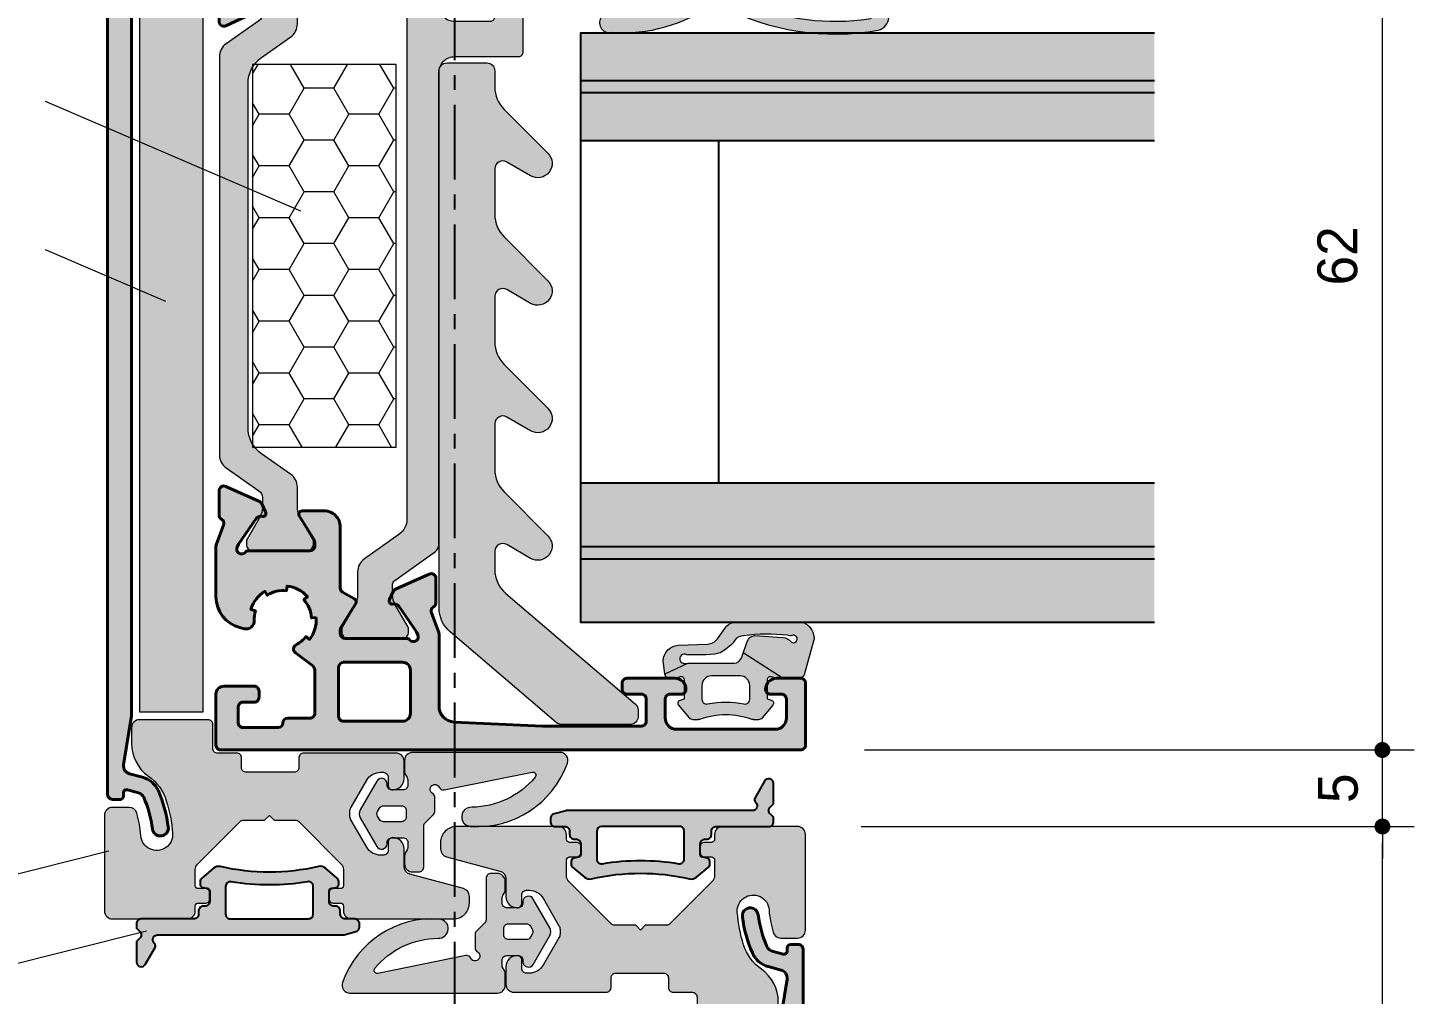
# Model space of a CAD drawing. Header units: millimetres. Extents: x -576 to 4430, y -1196 to 2690.
# Drawn here: x 1375.8 to 1462.8, y 125 to 185.7 of the extents above; entities that cross this region are included whole.
import ezdxf

# ---------------------------------------------------------------- set-up
doc = ezdxf.new("R2010")
doc.units = ezdxf.units.MM
doc.header["$LTSCALE"] = 0.25
doc.header["$MEASUREMENT"] = 0
doc.linetypes.add('CENTER', pattern=[2, 1.25, -0.25, 0.25, -0.25])
doc.layers.get('0').update_dxf_attribs({"lineweight": 5})
doc.layers.get('Defpoints').update_dxf_attribs({"lineweight": 5})
for name, color, linetype, lineweight in [('01_Aluminum', 4, 'Continuous', 40), ('01_Dimension', 251, 'Continuous', 9), ('01_Fill Glass', 254, 'Continuous', 0), ('01_Fill Plastic', 253, 'Continuous', 0), ('01_Fill Polyamide', 10, 'Continuous', 0), ('01_Fill Various', 137, 'Continuous', 5), ('01_Glazing', 6, 'Continuous', 25), ('01_Plastic', 3, 'Continuous', 20), ('01_Polyamide', 201, 'Continuous', 20), ('01_Thin line', 8, 'Continuous', 9)]:
    doc.layers.add(name, color=color, linetype=linetype, lineweight=lineweight)
doc.layers.add('01_Fill 2°material', color=7, linetype='Continuous', lineweight=0, true_color=0xbfbfbf)
doc.layers.add('01_Fill Aluminum', color=7, linetype='Continuous', lineweight=0, true_color=0xdcdcdc)
for name, color, linetype in [('ASSI', 1, 'CENTER'), ('GOMMA', 3, 'Continuous'), ('VETRO', 6, 'Continuous')]:
    doc.layers.add(name, color=color, linetype=linetype)
doc.styles.add('Aluk Text', font='GOTHIC.TTF')
doc.dimstyles.new('ALUK Manual 1-1', dxfattribs={"dimtxt": 2.5, "dimasz": 1, "dimexe": 2, "dimexo": 4, "dimgap": 1.5, "dimtad": 3, "dimdec": 1, "dimdsep": 46, "dimtxsty": 'Aluk Text', "dimblk": 'DOT', "dimcen": 0, "dimclrd": 256, "dimclre": 256, "dimclrt": 2, "dimaunit": 1, "dimadec": 0, "dimazin": 0, "dimtfac": 0.7, "dimtdec": 1, "dimtmove": 0, "dimatfit": 3, "dimldrblk": 'DOT', "dimfxl": 1, "dimtolj": 2, "dimlwd": -1, "dimlwe": -1, "dimarcsym": 0})

# ---------------------------------------------------------------- blocks, each defined once
blk = doc.blocks.new('U10120')
at = {"layer": '01_Fill Aluminum', "ltscale": 0.25}
h = blk.add_hatch(color=256, dxfattribs=at)
h.dxf.hatch_style = 1
h.paths.add_polyline_path([(31.969, 53.597, 0.111183), (31.365, 53.087), (31.126, 53.268, 0.176327), (30.703, 51.895), (31.002, 51.91, 0.176327), (31.481, 50.776), (31.261, 50.572, 0.176327), (32.539, 49.916), (32.576, 50.214, 0.176327), (33.777, 50.488), (33.939, 50.236, 0.176327), (34.807, 51.381), (34.52, 51.469, 0.086929), (34.598, 52.086, -0.506474), (35.224, 52.593), (35.508, 52.519, -0.340845), (37, 50.584), (37, 47.307), (36.527, 46.019, 0.359508), (36.655, 45.659, -0.263725), (36.801, 45.402), (36.801, 43.9, -0.548619), (36.374, 43.628), (34.222, 44.632, -0.176327), (34.077, 44.777), (33.859, 45.243, -0.57735), (34.058, 45.527), (34.175, 45.517, 0.267949), (34.447, 45.644), (35.552, 47.223, 0.046374), (35.58, 47.271), (35.673, 47.476, 0.858331), (35.176, 47.8, -0.213411), (34.953, 47.7), (31.1, 47.7, 0.529656), (30.821, 47.289, 0.235619), (30.844, 47.023), (31.77, 45.504, -0.585524), (31.6, 45.2), (29.699, 45.2, -0.414214), (29.199, 45.7), (29.199, 50.034, 0.267949), (29.049, 50.294), (28.299, 50.727, -0.421389), (28.229, 51.004), (29.156, 52.523, 0.235619), (29.178, 52.789, 0.529656), (28.899, 53.2), (25.047, 53.2, -0.213411), (24.823, 53.3, 0.858403), (24.326, 52.976), (24.419, 52.771, 0.046374), (24.447, 52.723), (25.552, 51.144, 0.340321), (25.896, 51.018, -0.656887), (26.14, 50.743), (25.922, 50.277, -0.176327), (25.777, 50.132), (23.625, 49.128, -0.548619), (23.198, 49.4), (23.198, 50.902, -0.263725), (23.344, 51.159, 0.361062), (23.472, 51.521), (22.999, 52.808), (23, 58.1, 0.414214), (22.7, 58.4), (19.8, 58.4, 0.414214), (19.5, 58.1), (19.5, 56.2, -0.414214), (19.2, 55.9), (19.08, 55.9, -0.131652), (18.93, 55.94), (18.15, 56.391, -0.267949), (18, 56.651), (18, 59.9, -0.414214), (18.3, 60.2), (36.7, 60.2, -0.414214), (37, 59.9), (37, 56.7, -0.414214), (36.5, 56.2), (34.6, 56.2, -0.414214), (34.3, 56.5), (34.3, 56.9, -0.414214), (34.6, 57.2), (35.3, 57.2, 0.414214), (35.6, 57.5), (35.6, 58.498, 0.414214), (35.3, 58.798), (33.1, 58.798, 0.413227), (32.8, 58.499, -0.413227), (32.5, 58.2), (31.1, 58.2, 0.414214), (30.8, 57.9), (30.8, 55.169, 0.234811), (30.919, 54.93), (32.012, 54.102, -0.55076)])
h.paths.add_polyline_path([(25.099, 54.7), (29, 54.7, 0.414214), (29.3, 55), (29.3, 58.1, 0.414214), (29, 58.4), (25.1, 58.4, 0.41415), (24.8, 58.1), (24.799, 55, 0.414277)], flags=16)
h = blk.add_hatch(color=256, dxfattribs=at)
h.dxf.hatch_style = 1
h.paths.add_polyline_path([(37, 10.967, 0.086513), (36.982, 11.069), (36.514, 12.371, -0.392793), (36.639, 12.666), (36.654, 12.672, 0.294413), (36.794, 12.885), (36.804, 14.464, 0.548619), (36.379, 14.739), (34.274, 13.79, 0.177976), (34.126, 13.645), (33.885, 13.138, 0.717549), (34.13, 12.849, -0.329769), (34.468, 12.733), (35.592, 11.105), (35.674, 10.922, -0.855531), (35.176, 10.6, 0.213411), (34.953, 10.7), (31.1, 10.7, -0.414214), (30.8, 11), (30.8, 11.221, -0.137872), (30.844, 11.377), (31.77, 12.896, 0.585524), (31.6, 13.2), (30.199, 13.2, 0.414214), (29.199, 12.2), (29.199, 8.366, -0.267949), (29.049, 8.106), (28.299, 7.673, 0.421389), (28.229, 7.396), (29.156, 5.877, -0.137872), (29.199, 5.721), (29.199, 5.5, -0.414214), (28.899, 5.2), (25.047, 5.2, 0.213411), (24.823, 5.1, -0.85546), (24.325, 5.422), (24.407, 5.605), (25.531, 7.233, -0.267949), (25.802, 7.362), (25.917, 7.353, 0.57735), (26.114, 7.638), (25.873, 8.145, 0.177976), (25.726, 8.29), (23.617, 9.24, 0.544467), (23.195, 8.964), (23.206, 7.385, 0.303984), (23.352, 7.169, -0.402738), (23.485, 6.871), (23.018, 5.571, 0.086513), (23, 5.469), (23, 0.954, -0.400839), (22.046, -0.045), (16.5, -0.3), (10.3, -0.3, -0.414214), (10, 0), (10, 1.4, -0.414214), (10.3, 1.7), (11.2, 1.7, 0.414214), (11.5, 2), (11.5, 2.4, 0.414214), (11.2, 2.7), (8.2, 2.7, 0.414214), (7.5, 2, 0.414214), (7.8, 1.7), (8.5, 1.7, -0.414214), (8.8, 1.4), (8.8, 0.2, -0.414214), (8.1, -0.5), (1.9, -0.5, -0.414214), (1.2, 0.2), (1.2, 1.4, -0.414214), (1.5, 1.7), (2.2, 1.7, 0.414214), (2.5, 2, 0.414214), (1.8, 2.7), (0.3, 2.7, 0.414214), (0, 2.4), (0, -1.5, 0.414214), (0.3, -1.8), (36.7, -1.8, 0.414214), (37, -1.5), (37, 1.7, 0.414214), (36.5, 2.2), (34.6, 2.2, 0.414214), (34.3, 1.9), (34.3, 1.5, 0.414214), (34.6, 1.2), (35.3, 1.2, -0.414214), (35.6, 0.9), (35.6, -0.098, -0.414214), (35.3, -0.398), (33.1, -0.398, -0.413227), (32.8, -0.099, 0.413227), (32.5, 0.2), (31.1, 0.2, -0.414214), (30.8, 0.5), (30.8, 3.231, -0.234811), (30.919, 3.47), (32.012, 4.298, 0.55076), (31.969, 4.803, -0.111183), (31.365, 5.313), (31.126, 5.132, -0.176327), (30.703, 6.505), (31.002, 6.49, -0.176327), (31.481, 7.624), (31.261, 7.828, -0.176327), (32.539, 8.484), (32.576, 8.186, -0.176327), (33.777, 7.912), (33.939, 8.164, -0.176327), (34.807, 7.019), (34.52, 6.931, -0.086929), (34.598, 6.314, 0.506474), (35.224, 5.807), (35.508, 5.881, 0.340845), (37, 7.816)])
h.paths.add_polyline_path([(29.3, 3.4), (29.3, 0.3, -0.414288), (29, 0), (25.3, 0, -0.414214), (24.8, 0.5), (24.8, 3.2, -0.414214), (25.3, 3.7), (29, 3.7, -0.414139)], flags=16)
at = {"layer": '01_Fill Polyamide', "ltscale": 0.25}
h = blk.add_hatch(color=256, dxfattribs=at)
h.dxf.hatch_style = 1
h.paths.add_polyline_path([(25.011, 45.696, -0.243523), (25.518, 46.676), (27.688, 48.209, 0.243523), (28.111, 49.026), (28.111, 50.485, -0.131571), (28.271, 51.085), (29.084, 52.494, 0.131571), (29.111, 52.594), (29.111, 52.8, 0.414214), (28.711, 53.2), (25.311, 53.2, 0.414214), (24.911, 52.8), (24.911, 52.594, 0.131571), (24.938, 52.494), (25.75, 51.085, -0.131571), (25.911, 50.485), (25.911, 49.803, -0.243523), (25.784, 49.558), (23.222, 47.747, 0.243523), (23.011, 47.339), (23.011, 44.9, -0.414214), (22.011, 43.9), (19.811, 43.9, -0.414214), (19.511, 44.2), (19.511, 45.6, 0.474297), (19.151, 45.894, 0.183081), (18.941, 45.86), (17.861, 45.236, 0.267949), (17.711, 44.976), (17.711, 42, 0.414214), (18.011, 41.7), (22.011, 41.7, -0.414214), (23.011, 40.7), (23.011, 11.061, 0.243523), (23.222, 10.653), (25.784, 8.842, -0.243523), (25.911, 8.597), (25.911, 7.915, -0.131571), (25.75, 7.315), (24.938, 5.906, 0.131571), (24.911, 5.806), (24.911, 5.6, 0.414214), (25.311, 5.2), (28.711, 5.2, 0.414214), (29.111, 5.6), (29.111, 5.806, 0.131571), (29.084, 5.906), (28.271, 7.315, -0.131571), (28.111, 7.915), (28.111, 9.374, 0.243523), (27.688, 10.191), (25.518, 11.724, -0.243523), (25.011, 12.704)])
h = blk.add_hatch(color=256, dxfattribs=at)
h.dxf.hatch_style = 1
h.paths.add_polyline_path([(36.788, 41.689, 0.244698), (36.362, 42.508), (34.302, 43.951, -0.244698), (34.088, 44.36), (34.088, 44.986, -0.131652), (34.249, 45.586), (35.048, 46.97, 0.204277), (35.076, 47.203, 0.487742), (34.688, 47.7), (31.288, 47.7, 0.487742), (30.9, 47.203, 0.204277), (30.928, 46.97), (31.728, 45.586, -0.131652), (31.888, 44.986), (31.888, 43.752, 0.243523), (32.311, 42.935), (34.143, 41.641, -0.243523), (34.988, 40.007), (34.988, 18.422, -0.244698), (34.135, 16.784), (32.315, 15.509, 0.244698), (31.888, 14.69), (31.888, 13.414, -0.131652), (31.728, 12.814), (30.928, 11.43, 0.204277), (30.9, 11.197, 0.487742), (31.288, 10.7), (34.688, 10.7, 0.487742), (35.076, 11.197, 0.204277), (35.048, 11.43), (34.249, 12.814, -0.131652), (34.088, 13.414), (34.088, 14.049, -0.244698), (34.302, 14.459), (36.362, 15.901, 0.244698), (36.788, 16.721)])
at = {"layer": '01_Aluminum'}
for points in [[(24.419, 52.771, 0.046374), (24.447, 52.723), (25.552, 51.144, 0.267949), (25.824, 51.017), (25.941, 51.027, -0.57735), (26.14, 50.743), (25.922, 50.277, -0.176327), (25.777, 50.132), (23.625, 49.128, -0.548619), (23.198, 49.4), (23.198, 50.902, -0.263725), (23.344, 51.159, 0.359508), (23.472, 51.519), (22.999, 52.808), (23, 58.1, 0.414214), (22.7, 58.4), (19.8, 58.4, 0.414214), (19.5, 58.1), (19.5, 56.2, -0.414214), (19.2, 55.9), (19.08, 55.9, -0.131652), (18.93, 55.94), (18.15, 56.391, -0.267949), (18, 56.651), (18, 59.9, -0.414214), (18.3, 60.2), (36.7, 60.2, -0.414214), (37, 59.9), (37, 56.7, -0.414214), (36.5, 56.2), (34.6, 56.2, -0.414214), (34.3, 56.5), (34.3, 56.9, -0.414214), (34.6, 57.2), (35.3, 57.2, 0.414214), (35.6, 57.5), (35.6, 58.498, 0.414214), (35.3, 58.798), (33.1, 58.798, 0.413227), (32.8, 58.499, -0.413227), (32.5, 58.2), (31.1, 58.2, 0.414214), (30.8, 57.9), (30.8, 55.169, 0.234811), (30.919, 54.93), (32.012, 54.102, -0.55076), (31.969, 53.597, 0.111183), (31.365, 53.087), (31.126, 53.268, 0.176327), (30.703, 51.895), (31.002, 51.91, 0.176327), (31.481, 50.776), (31.261, 50.572, 0.176327), (32.539, 49.916), (32.576, 50.214, 0.176327), (33.777, 50.488), (33.939, 50.236, 0.176327), (34.807, 51.381), (34.52, 51.469, 0.086929), (34.598, 52.086, -0.506474), (35.224, 52.593), (35.508, 52.519, -0.340845), (37, 50.584), (37, 47.361, -0.088182), (36.982, 47.257), (36.527, 46.019, 0.359508), (36.655, 45.659, -0.263725), (36.801, 45.402), (36.801, 43.9, -0.548619), (36.374, 43.628), (34.222, 44.632, -0.176327), (34.077, 44.777), (33.859, 45.243, -0.57735), (34.058, 45.527), (34.175, 45.517, 0.267949), (34.447, 45.644), (35.552, 47.223, 0.046374), (35.58, 47.271), (35.673, 47.476, 0.858403), (35.176, 47.8, -0.213411), (34.953, 47.7), (31.1, 47.7, 0.414214), (30.8, 47.4), (30.8, 47.179, 0.137872), (30.844, 47.023), (31.77, 45.504, -0.585524), (31.6, 45.2), (29.699, 45.2, -0.414214), (29.199, 45.7), (29.199, 50.034, 0.267949), (29.049, 50.294), (28.299, 50.727, -0.421389), (28.229, 51.004), (29.156, 52.523, 0.137872), (29.199, 52.679), (29.199, 52.9, 0.414214), (28.899, 53.2), (25.047, 53.2, -0.213411), (24.823, 53.3, 0.858403), (24.326, 52.976)], [(24.799, 55), (24.8, 58.1, -0.414152), (25.1, 58.4), (29, 58.4, -0.414214), (29.3, 58.1), (29.3, 55, -0.414214), (29, 54.7), (25.099, 54.7, -0.414275)], [(30.703, 6.505), (31.002, 6.49, -0.176327), (31.481, 7.624), (31.261, 7.828, -0.176327), (32.539, 8.484), (32.576, 8.186, -0.176327), (33.777, 7.912), (33.939, 8.164, -0.176327), (34.807, 7.019), (34.52, 6.931, -0.086929), (34.598, 6.314, 0.506474), (35.224, 5.807), (35.508, 5.881, 0.340845), (37, 7.816), (37, 10.967, 0.086513), (36.982, 11.069), (36.514, 12.371, -0.392793), (36.639, 12.666), (36.654, 12.672, 0.294413), (36.794, 12.885), (36.804, 14.464, 0.548619), (36.379, 14.739), (34.274, 13.79, 0.177976), (34.126, 13.645), (33.885, 13.138, 0.57735), (34.082, 12.853), (34.197, 12.862, -0.267949), (34.468, 12.733), (35.592, 11.105), (35.674, 10.922, -0.85546), (35.176, 10.6, 0.213411), (34.953, 10.7), (31.1, 10.7, -0.414214), (30.8, 11), (30.8, 11.221, -0.137872), (30.844, 11.377), (31.77, 12.896, 0.585524), (31.6, 13.2), (30.199, 13.2, 0.414214), (29.199, 12.2), (29.199, 8.366, -0.267949), (29.049, 8.106), (28.299, 7.673, 0.421389), (28.229, 7.396), (29.156, 5.877, -0.137872), (29.199, 5.721), (29.199, 5.5, -0.414214), (28.899, 5.2), (25.047, 5.2, 0.213411), (24.823, 5.1, -0.85546), (24.325, 5.422), (24.407, 5.605), (25.531, 7.233, -0.267949), (25.802, 7.362), (25.917, 7.353, 0.57735), (26.114, 7.638), (25.873, 8.145, 0.177976), (25.726, 8.29), (23.62, 9.239, 0.548619), (23.195, 8.964), (23.206, 7.385, 0.294413), (23.345, 7.172), (23.36, 7.166, -0.392793), (23.485, 6.871), (23.018, 5.571, 0.086513), (23, 5.469), (23, 0.954, -0.400839), (22.046, -0.045), (16.5, -0.3), (10.3, -0.3, -0.414214), (10, 0), (10, 1.4, -0.414214), (10.3, 1.7), (11.2, 1.7, 0.414214), (11.5, 2), (11.5, 2.4, 0.414214), (11.2, 2.7), (8.2, 2.7, 0.414214), (7.5, 2, 0.414214), (7.8, 1.7), (8.5, 1.7, -0.414214), (8.8, 1.4), (8.8, 0.2, -0.414214), (8.1, -0.5), (1.9, -0.5, -0.414214), (1.2, 0.2), (1.2, 1.4, -0.414214), (1.5, 1.7), (2.2, 1.7, 0.414214), (2.5, 2, 0.414214), (1.8, 2.7), (0.3, 2.7, 0.414214), (0, 2.4), (0, -1.5, 0.414214), (0.3, -1.8), (36.7, -1.8, 0.414214), (37, -1.5), (37, 1.7, 0.414214), (36.5, 2.2), (34.6, 2.2, 0.414214), (34.3, 1.9), (34.3, 1.5, 0.414214), (34.6, 1.2), (35.3, 1.2, -0.414214), (35.6, 0.9), (35.6, -0.098, -0.414214), (35.3, -0.398), (33.1, -0.398, -0.413227), (32.8, -0.099, 0.413227), (32.5, 0.2), (31.1, 0.2, -0.414214), (30.8, 0.5), (30.8, 3.231, -0.234811), (30.919, 3.47), (32.012, 4.298, 0.55076), (31.969, 4.803, -0.111183), (31.365, 5.313), (31.126, 5.132, -0.176327)], [(24.8, 0.5), (24.8, 3.2, -0.414214), (25.3, 3.7), (29, 3.7, -0.414184), (29.3, 3.4), (29.3, 0.3, -0.414244), (29, 0), (25.3, 0, -0.414214)]]:
    blk.add_lwpolyline(points, format="xyb", close=True, dxfattribs=at)
at = {"layer": '01_Polyamide'}
blk.add_lwpolyline([(27.688, 48.209), (25.518, 46.676, 0.243523), (25.011, 45.696), (25.011, 12.704, 0.243523), (25.518, 11.724), (27.688, 10.191, -0.243523), (28.111, 9.374), (28.111, 7.915, 0.131571), (28.271, 7.315), (29.084, 5.906, -0.131571), (29.111, 5.806), (29.111, 5.6, -0.414214), (28.711, 5.2), (25.311, 5.2, -0.414214), (24.911, 5.6), (24.911, 5.806, -0.131571), (24.938, 5.906), (25.75, 7.315, 0.131571), (25.911, 7.915), (25.911, 8.597, 0.243523), (25.784, 8.842), (23.222, 10.653, -0.243523), (23.011, 11.061), (23.011, 40.7, 0.414214), (22.011, 41.7), (18.011, 41.7, -0.414214), (17.711, 42), (17.711, 44.976, -0.267949), (17.861, 45.236), (18.941, 45.86, -0.131652), (19.091, 45.9), (19.211, 45.9, -0.414214), (19.511, 45.6), (19.511, 44.2, 0.414214), (19.811, 43.9), (22.011, 43.9, 0.414214), (23.011, 44.9), (23.011, 47.339, -0.243523), (23.222, 47.747), (25.784, 49.558, 0.243523), (25.911, 49.803), (25.911, 50.485, 0.131571), (25.75, 51.085), (24.938, 52.494, -0.131571), (24.911, 52.594), (24.911, 52.8, -0.414214), (25.311, 53.2), (28.711, 53.2, -0.414214), (29.111, 52.8), (29.111, 52.594, -0.131571), (29.084, 52.494), (28.271, 51.085, 0.131571), (28.111, 50.485), (28.111, 49.026, -0.243523)], format="xyb", close=True, dxfattribs=at)
at = {"layer": '01_Polyamide', "extrusion": (0, 0, -1)}
blk.add_lwpolyline([(-35.088, 47.3), (-35.088, 47.12, 0.131652), (-35.048, 46.97), (-34.249, 45.586, -0.131652), (-34.088, 44.986), (-34.088, 44.36, -0.244698), (-34.302, 43.951), (-36.362, 42.508, 0.244698), (-36.788, 41.689), (-36.788, 16.721, 0.244698), (-36.362, 15.901), (-34.302, 14.459, -0.244698), (-34.088, 14.049), (-34.088, 13.414, -0.131652), (-34.249, 12.814), (-35.048, 11.43, 0.131652), (-35.088, 11.28), (-35.088, 11.1, 0.414214), (-34.688, 10.7), (-31.288, 10.7, 0.414214), (-30.888, 11.1), (-30.888, 11.28, 0.131652), (-30.928, 11.43), (-31.728, 12.814, -0.131652), (-31.888, 13.414), (-31.888, 14.69, 0.244698), (-32.315, 15.509), (-34.135, 16.784, -0.244698), (-34.988, 18.422), (-34.988, 40.007, -0.243523), (-34.143, 41.641), (-32.311, 42.935, 0.243523), (-31.888, 43.752), (-31.888, 44.986, -0.131652), (-31.728, 45.586), (-30.928, 46.97, 0.131652), (-30.888, 47.12), (-30.888, 47.3, 0.414214), (-31.288, 47.7), (-34.688, 47.7, 0.414214)], format="xyb", close=True, dxfattribs=at)
blk = doc.blocks.new('V31015')
at = {"layer": '01_Fill Plastic', "ltscale": 0.25}
h = blk.add_hatch(color=256, dxfattribs=at)
h.dxf.hatch_style = 1
h.paths.add_polyline_path([(4.542, -1.94, 0.243183), (5.597, 0.1), (5.597, 1.1, 0.414214), (5.097, 1.6), (0.797, 1.6, 0.414214), (0.497, 1.3), (0.497, -0.2, -0.414214), (0.197, -0.5), (-1.003, -0.5, 0.414214), (-1.303, -0.8), (-1.303, -1.4, -0.414214), (-1.603, -1.7), (-4.603, -1.7, -0.414214), (-4.903, -1.4), (-4.903, -0.8, 0.414214), (-5.203, -0.5), (-11.003, -0.5, 0.414214), (-11.503, -1), (-11.503, -2.1, 0.414214), (-10.803, -2.8, 0.414214), (-10.503, -2.5), (-10.503, -2, -0.414214), (-10.203, -1.7), (-10.03, -1.7, -0.267949), (-9.164, -2.2), (-8.17, -3.922, -0.131652), (-8.103, -4.172), (-8.103, -4.428, -0.131652), (-8.17, -4.678), (-9.164, -6.4, -0.267949), (-10.03, -6.9), (-10.203, -6.9, -0.414214), (-10.503, -6.6), (-10.503, -6.1, 0.414214), (-10.803, -5.8, 0.414214), (-11.503, -6.5), (-11.503, -7.616, -0.339454), (-11.874, -8.099), (-15.232, -8.999, 0.339454), (-15.603, -9.482), (-15.603, -9.9, 0.414214), (-14.603, -10.9), (-8.202, -10.9, 0.436487), (-7.703, -10.363), (-7.703, -10.1, -0.414214), (-7.503, -9.9), (-7.053, -9.9, 0.414214), (-6.803, -9.65), (-6.803, -9.25, 0.414214), (-7.053, -9), (-7.503, -9, -0.414214), (-7.703, -8.8), (-7.703, -7.807, -0.198912), (-7.557, -7.454), (-4.891, -4.788, -0.198912), (-4.679, -4.7), (-3.353, -4.7), (-3.053, -4.4), (-2.753, -4.7), (-1.427, -4.7, -0.198912), (-1.215, -4.788), (1.45, -7.454, -0.198912), (1.597, -7.807), (1.597, -8.8, -0.414214), (1.397, -9), (0.947, -9, 0.414214), (0.697, -9.25), (0.697, -9.65, 0.414214), (0.947, -9.9), (1.397, -9.9, -0.414214), (1.597, -10.1), (1.597, -10.4, 0.414214), (2.097, -10.9), (6.797, -10.9, 0.414214), (7.297, -10.4), (7.297, -4.4, 0.414214), (6.797, -3.9), (5.751, -3.9, 0.334223), (5.271, -4.262, 0.051425), (5.017, -5.675, -1), (3.022, -5.525, -0.058029), (3.417, -3.481, -0.163247)])
at = {"layer": '01_Plastic'}
blk.add_lwpolyline([(-7.702, -10.4, -0.414214), (-8.202, -10.9), (-14.603, -10.9, -0.414214), (-15.603, -9.9), (-15.603, -9.482, -0.339454), (-15.232, -8.999), (-11.874, -8.099, 0.339454), (-11.503, -7.616), (-11.503, -6.5, -0.414214), (-10.803, -5.8, -0.414214), (-10.503, -6.1), (-10.503, -6.6, 0.414214), (-10.203, -6.9), (-10.03, -6.9, 0.267949), (-9.164, -6.4), (-8.17, -4.678, 0.131652), (-8.103, -4.428), (-8.103, -4.172, 0.131652), (-8.17, -3.922), (-9.164, -2.2, 0.267949), (-10.03, -1.7), (-10.203, -1.7, 0.414214), (-10.503, -2), (-10.503, -2.5, -0.414214), (-10.803, -2.8, -0.414214), (-11.503, -2.1), (-11.503, -1, -0.414214), (-11.003, -0.5), (-5.203, -0.5, -0.414214), (-4.903, -0.8), (-4.903, -1.4, 0.414214), (-4.603, -1.7), (-1.603, -1.7, 0.414214), (-1.303, -1.4), (-1.303, -0.8, -0.414214), (-1.003, -0.5), (0.197, -0.5, 0.414214), (0.497, -0.2), (0.497, 1.3, -0.414214), (0.797, 1.6), (5.097, 1.6, -0.414214), (5.597, 1.1), (5.597, 0.1, -0.243183), (4.542, -1.94, 0.163247), (3.417, -3.481, 0.058029), (3.022, -5.525, 1), (5.017, -5.675, -0.051425), (5.271, -4.262, -0.334223), (5.751, -3.9), (6.797, -3.9, -0.414214), (7.297, -4.4), (7.297, -10.4, -0.414214), (6.797, -10.9), (2.097, -10.9, -0.414214), (1.597, -10.4), (1.597, -10.1, 0.414214), (1.397, -9.9), (0.947, -9.9, -0.414214), (0.697, -9.65), (0.697, -9.25, -0.414214), (0.947, -9), (1.397, -9, 0.414214), (1.597, -8.8), (1.597, -7.807, 0.198912), (1.45, -7.454), (-1.215, -4.788, 0.198912), (-1.427, -4.7), (-2.753, -4.7), (-3.053, -4.4), (-3.353, -4.7), (-4.679, -4.7, 0.198912), (-4.891, -4.788), (-7.557, -7.454, 0.198912), (-7.703, -7.807), (-7.703, -8.8, 0.414214), (-7.503, -9), (-7.053, -9, -0.414214), (-6.803, -9.25), (-6.803, -9.65, -0.414214), (-7.053, -9.9), (-7.503, -9.9, 0.414214), (-7.703, -10.1), (-7.703, -10.4)], format="xyb", dxfattribs=at)
blk = doc.blocks.new('V02015')
at = {"layer": '01_Fill 2°material', "ltscale": 0.25}
h = blk.add_hatch(color=256, dxfattribs=at)
h.dxf.hatch_style = 1
h.paths.add_polyline_path([(5.402, -0.174, 0.198912), (5.314, 0.038), (4.789, 0.562, -0.198912), (4.702, 0.774), (4.702, 3.35, 0.414214), (4.402, 3.65), (4.002, 3.65, 0.414214), (3.502, 3.15), (3.502, 2.63, 0.130289), (3.541, 2.481), (3.662, 2.268, -0.130289), (3.702, 2.12), (3.702, 1.8, -0.414214), (3.402, 1.5), (2.702, 1.5, -0.414214), (2.402, 1.8), (2.402, 1.874, 0.767327), (1.748, 2.049), (0.71, 0.25, 0.267949), (0.71, -0.25), (1.748, -2.049, 0.767327), (2.402, -1.874), (2.402, -1.8, -0.414214), (2.702, -1.5), (3.402, -1.5, -0.414214), (3.702, -1.8), (3.702, -2.12, -0.130289), (3.662, -2.269), (3.541, -2.482, 0.130289), (3.502, -2.63), (3.502, -3.35, 0.414214), (4.002, -3.85), (13.253, -3.85, 0.518343), (13.724, -3.182, 0.337265), (7.638, 0.789, 1), (7.725, -0.407, -0.218267), (11.691, -2.29, -0.704982), (11.502, -2.616), (5.986, -1.5, 0.327851), (5.671, -1.665, -1.351486), (5.252, -1.274, 0.267949), (5.402, -1.014)])
h.paths.add_polyline_path([(3.302, -0.5), (2.182, -0.5, -0.267949), (1.922, -0.35), (1.807, -0.15, -0.267949), (1.807, 0.15), (1.922, 0.35, -0.267949), (2.182, 0.5), (3.302, 0.5, -0.414214), (3.602, 0.2), (3.602, -0.2, -0.414214)], flags=16)
at = {"layer": '01_Plastic', "color": 80}
blk.add_lwpolyline([(0.71, -0.25, -0.267588), (0.71, 0.25), (1.748, 2.049, -0.767327), (2.402, 1.874), (2.402, 1.8, 0.414214), (2.702, 1.5), (3.402, 1.5, 0.414214), (3.702, 1.8), (3.702, 2.12, 0.130289), (3.662, 2.268), (3.541, 2.481, -0.130289), (3.502, 2.63), (3.502, 3.15, -0.414214), (4.002, 3.65), (4.402, 3.65, -0.414214), (4.702, 3.35), (4.702, 0.774, 0.198912), (4.789, 0.562), (5.314, 0.038, -0.198912), (5.402, -0.174), (5.402, -1.014, -0.267949), (5.252, -1.274, 1.351486), (5.671, -1.665, -0.327851), (5.986, -1.5), (11.502, -2.616, 0.700827), (11.692, -2.291, 0.218378), (7.725, -0.407, -1), (7.638, 0.789, -0.337265), (13.724, -3.182, -0.518343), (13.253, -3.85), (4.002, -3.85, -0.414214), (3.502, -3.35), (3.502, -2.63, -0.130289), (3.541, -2.482), (3.662, -2.269, 0.130289), (3.702, -2.12), (3.702, -1.8, 0.414214), (3.402, -1.5), (2.702, -1.5, 0.414214), (2.402, -1.8), (2.402, -1.874, -0.767327), (1.748, -2.049), (0.709, -0.249)], format="xyb", dxfattribs=at)
blk.add_lwpolyline([(1.922, -0.35, 0.267949), (2.182, -0.5), (3.302, -0.5, 0.414214), (3.602, -0.2), (3.602, 0.2, 0.414214), (3.302, 0.5), (2.182, 0.5, 0.267949), (1.922, 0.35), (1.807, 0.15, 0.267949), (1.807, -0.15)], format="xyb", close=True, dxfattribs=at)
blk = doc.blocks.new('V09050')
at = {"layer": '01_Fill Plastic'}
blk.add_hatch(color=256, dxfattribs=at).paths.add_polyline_path([(0.78, -5.64, 0.178558), (0.9, -5.316), (0.9, -1, 0.414214), (0.4, -0.5), (0.009, -0.5, 0.219427), (-0.371, -0.675), (-7.308, -8.799, -0.219427), (-8.829, -9.5), (-9.954, -9.5, -0.57735), (-10.387, -8.75), (-9.521, -7.25, 0.876976), (-10.936, -6.164), (-13.687, -8.914, -0.198912), (-15.101, -9.5), (-17.954, -9.5, -0.57735), (-18.387, -8.75), (-17.521, -7.25, 0.876976), (-18.936, -6.164), (-21.687, -8.914, -0.198912), (-23.101, -9.5), (-25.954, -9.5, -0.57735), (-26.387, -8.75), (-25.521, -7.25, 0.876976), (-26.936, -6.164), (-29.687, -8.914, -0.198912), (-31.101, -9.5), (-33.954, -9.5, -0.57735), (-34.387, -8.75), (-33.521, -7.25, 0.876976), (-34.936, -6.164), (-37.687, -8.914, -0.198912), (-39.101, -9.5), (-40.1, -9.5, 0.414214), (-40.6, -10), (-40.6, -12.5, 0.414214), (-40.1, -13), (-6.427, -13, 0.219427), (-4.906, -12.299)])
at = {"layer": '01_Plastic'}
blk.add_lwpolyline([(-40.6, -10, -0.414214), (-40.1, -9.5), (-39.101, -9.5, 0.198912), (-37.687, -8.914), (-34.936, -6.164, -0.876976), (-33.521, -7.25), (-34.387, -8.75, 0.57735), (-33.954, -9.5), (-31.101, -9.5, 0.198912), (-29.687, -8.914), (-26.936, -6.164, -0.876976), (-25.521, -7.25), (-26.387, -8.75, 0.57735), (-25.954, -9.5), (-23.101, -9.5, 0.198912), (-21.687, -8.914), (-18.936, -6.164, -0.876976), (-17.521, -7.25), (-18.387, -8.75, 0.57735), (-17.954, -9.5), (-15.101, -9.5, 0.198912), (-13.687, -8.914), (-10.936, -6.164, -0.876976), (-9.521, -7.25), (-10.387, -8.75, 0.57735), (-9.954, -9.5), (-8.829, -9.5, 0.219427), (-7.308, -8.799), (-0.371, -0.675, -0.219427), (0.009, -0.5), (0.4, -0.5, -0.414214), (0.9, -1), (0.9, -5.316, -0.178558), (0.78, -5.64), (-4.906, -12.299, -0.219427), (-6.427, -13), (-40.1, -13, -0.414214), (-40.6, -12.5)], format="xyb", close=True, dxfattribs=at)
blk = doc.blocks.new('V05029')
at = {"layer": '01_Fill Plastic', "ltscale": 0.25}
h = blk.add_hatch(color=256, dxfattribs=at)
h.dxf.hatch_style = 1
h.paths.add_polyline_path([(5.429, 8.088), (4.689, 8.286, 0.065543), (4.612, 8.296), (-7.021, 8.296, -0.668179), (-7.233, 8.808), (-7.204, 8.837, 0.339454), (-7.172, 9.078), (-7.789, 10.146, 0.767312), (-8.349, 9.996), (-8.349, 8.72), (-8.137, 8.508, -0.414214), (-8.137, 8.084), (-8.349, 7.872), (-8.349, 7.596, 0.414225), (-8.049, 7.296), (-4.749, 7.296, -0.414233), (-4.449, 6.996), (-4.449, 6.796, 0.414233), (-4.149, 6.496), (-4.049, 6.496, -0.414233), (-3.749, 6.196), (-3.749, 5.562, -0.363995), (-3.914, 5.365), (-4.183, 5.317, 0.363951), (-4.349, 5.12), (-4.349, 4.956, 0.221712), (-4.242, 4.727), (-3.509, 4.112, 0.236186), (-3.074, 4.008, -0.115394), (3.075, 4.007, 0.236271), (3.511, 4.111), (4.244, 4.727, 0.2217), (4.351, 4.956), (4.351, 5.12, 0.363964), (4.186, 5.317), (3.917, 5.365, -0.363933), (3.751, 5.562), (3.751, 6.196, -0.414233), (4.051, 6.496), (4.151, 6.496, 0.414233), (4.451, 6.796), (4.451, 6.996, -0.414233), (4.751, 7.296), (5.351, 7.296, 0.414214), (5.651, 7.596), (5.651, 7.798, 0.339454)])
h.paths.add_polyline_path([(-2.449, 7.296), (2.451, 7.296, -0.41417), (2.751, 6.996), (2.751, 5.255, -0.464612), (2.401, 4.959, 0.084503), (-2.398, 4.96, -0.464398), (-2.749, 5.256), (-2.749, 6.996, -0.414258)], flags=16)
at = {"layer": 'GOMMA'}
blk.add_lwpolyline([(-3.749, 5.562), (-3.749, 6.196, 0.414233), (-4.049, 6.496), (-4.149, 6.496, -0.414233), (-4.449, 6.796), (-4.449, 6.996, 0.414233), (-4.749, 7.296), (-8.049, 7.296, -0.414224), (-8.349, 7.596), (-8.349, 7.872), (-8.137, 8.084, 0.414214), (-8.137, 8.508), (-8.349, 8.72), (-8.349, 9.996, -0.767312), (-7.789, 10.146), (-7.172, 9.078, -0.339454), (-7.204, 8.837), (-7.233, 8.808, 0.668179), (-7.021, 8.296), (4.612, 8.296, -0.065543), (4.689, 8.286), (5.429, 8.088, -0.339454), (5.651, 7.798), (5.651, 7.596, -0.414214), (5.351, 7.296), (4.751, 7.296, 0.414233), (4.451, 6.996), (4.451, 6.796, -0.414233), (4.151, 6.496), (4.051, 6.496, 0.414233), (3.751, 6.196), (3.751, 5.562, 0.363995), (3.917, 5.365), (4.186, 5.317, -0.363964), (4.351, 5.12), (4.351, 4.956, -0.2217), (4.244, 4.727), (3.511, 4.111, -0.236271), (3.075, 4.007, 0.115394), (-3.074, 4.008, -0.236186), (-3.509, 4.112), (-4.242, 4.727, -0.221712), (-4.349, 4.956), (-4.349, 5.12, -0.363951), (-4.183, 5.317), (-3.914, 5.365, 0.363995), (-3.749, 5.562)], format="xyb", dxfattribs=at)
blk.add_lwpolyline([(-2.398, 4.96, -0.464398), (-2.749, 5.256), (-2.749, 6.996, -0.414258), (-2.449, 7.296), (2.451, 7.296, -0.41417), (2.751, 6.996), (2.751, 5.255, -0.464612), (2.401, 4.959, 0.084503)], format="xyb", close=True, dxfattribs=at)
blk = doc.blocks.new('V23003')
at = {"layer": '01_Fill Various'}
h = blk.add_hatch(dxfattribs=at)
h.set_pattern_fill('HONEY', color=256, scale=15)
h.paths.add_polyline_path([(1.9, -10.2), (-7.1, -10.2), (-7.1, -34.2), (1.9, -34.2)])
at = {"layer": '01_Thin line'}
blk.add_lwpolyline([(-7.1, -10.2), (1.9, -10.2), (1.9, -34.2), (-7.1, -34.2)], close=True, dxfattribs=at)
blk = doc.blocks.new('V20009')
at = {"layer": '01_Fill Plastic'}
blk.add_hatch(color=256, dxfattribs=at).paths.add_polyline_path([(-5, 51.402), (-9, 51.402), (-9, -2.598), (-5, -2.598)])
at = {"layer": '01_Plastic'}
blk.add_lwpolyline([(-5, -2.598), (-9, -2.598), (-9, 51.402), (-5, 51.402)], close=True, dxfattribs=at)
blk = doc.blocks.new('809120')
at = {"layer": '01_Fill Plastic', "ltscale": 0.25}
h = blk.add_hatch(color=256, dxfattribs=at)
h.dxf.hatch_style = 1
h.paths.add_polyline_path([(-9.324, -2.776, 1.248095), (-9.271, -3.972, 0.180641), (-2.909, -2.157, -0.571388), (-2.394, -2.315, 0.168668), (7.454, -3.839, 0.698506), (7.615, -2.17, -0.159099), (3.034, 1.466, 0.302817), (1.726, 2.495, 0.536771), (1.315, 1.97), (1.839, 0.395, -0.511773), (1.555, 0), (-1.045, 0, -0.414214), (-1.345, 0.3), (-1.345, 0.9, 0.752498), (-2.098, 1.109, -0.27203)])
h.paths.add_polyline_path([(-0.882, -1.302), (2.72, -1.302, -0.138334), (3.089, -1.486, 0.117417), (6.794, -2.774, -0.964685), (6.866, -3.152, -0.136865), (-0.767, -2.197, -0.234974), (-1.149, -1.61, -0.505344)], flags=16)
at = {"layer": '01_Plastic'}
for points in [[(-1.345, 0.9, 0.752498), (-2.098, 1.109, -0.27203), (-9.324, -2.776, 1.248095), (-9.271, -3.972, 0.180641), (-2.909, -2.157, -0.571388), (-2.394, -2.315, 0.168668), (7.454, -3.839, 0.698506), (7.615, -2.17, -0.159099), (3.034, 1.466, 0.302817), (1.726, 2.495, 0.536771), (1.315, 1.97), (1.839, 0.395, -0.511773), (1.555, 0), (-1.045, 0, -0.414214), (-1.345, 0.3)], [(6.866, -3.152, -0.136865), (-0.767, -2.197, -0.234974), (-1.149, -1.61, -0.505344), (-0.882, -1.302), (2.72, -1.302, -0.138334), (3.089, -1.486, 0.117417), (6.794, -2.774, -0.964685)]]:
    blk.add_lwpolyline(points, format="xyb", close=True, dxfattribs=at)
blk = doc.blocks.new('_Dot')
at = {"color": 0, "linetype": 'ByBlock', "lineweight": -2}
blk.add_line((-0.5, 0), (-1, 0), dxfattribs=at)
at = {"color": 0, "linetype": 'ByBlock', "const_width": 0.5}
blk.add_lwpolyline([(-0.25, 0, 1), (0.25, 0, 1)], format="xyb", close=True, dxfattribs=at)
blk = doc.blocks.new('*D130')
at = {"layer": '01_Dimension', "ltscale": 0.25, "transparency": 16777216}
for p, q in [((1428.091, 135.557), (1462.808, 135.557)), ((1460.808, 63.956), (1460.808, 134.557)), ((1428.291, 62.956), (1462.808, 62.956))]:
    blk.add_line(p, q, dxfattribs=at)
at = {"layer": 'Defpoints', "color": 0, "ltscale": 0.25, "transparency": 16777216}
for p in [(1424.091, 135.557), (1460.808, 135.557), (1424.291, 62.956)]:
    blk.add_point(p, dxfattribs=at)
at = {"layer": '01_Dimension', "ltscale": 0.25, "transparency": 16777216}
for p, rotation in [((1460.808, 135.557), 90), ((1460.808, 62.956), 270)]:
    blk.add_blockref('_Dot', p, dxfattribs=dict(at, rotation=rotation))
at = {"layer": '01_Dimension', "color": 2, "ltscale": 0.25, "transparency": 16777216, "insert": (1457.996, 99.257), "char_height": 2.5, "attachment_point": 5, "rotation": 90, "style": 'Aluk Text'}
blk.add_mtext('\\A2;72.6', dxfattribs=at)
blk = doc.blocks.new('*D131')
at = {"layer": '01_Dimension', "ltscale": 0.25, "transparency": 16777216}
for p, q in [((1460.808, 141.357), (1460.808, 142.357)), ((1428.294, 140.357), (1462.808, 140.357)), ((1460.808, 135.557), (1460.808, 140.357)), ((1428.091, 135.557), (1462.808, 135.557)), ((1460.808, 134.557), (1460.808, 133.557))]:
    blk.add_line(p, q, dxfattribs=at)
at = {"layer": 'Defpoints', "color": 0, "ltscale": 0.25, "transparency": 16777216}
for p in [(1424.294, 140.357), (1460.808, 140.357), (1424.091, 135.557)]:
    blk.add_point(p, dxfattribs=at)
at = {"layer": '01_Dimension', "ltscale": 0.25, "transparency": 16777216}
for p, rotation in [((1460.808, 140.357), 270), ((1460.808, 135.557), 90)]:
    blk.add_blockref('_Dot', p, dxfattribs=dict(at, rotation=rotation))
at = {"layer": '01_Dimension', "color": 2, "ltscale": 0.25, "transparency": 16777216, "insert": (1458.027, 137.957), "char_height": 2.5, "attachment_point": 5, "rotation": 90, "style": 'Aluk Text'}
blk.add_mtext('\\A2;5', dxfattribs=at)
blk = doc.blocks.new('*D132')
at = {"layer": '01_Dimension', "ltscale": 0.25, "transparency": 16777216}
for p, q in [((1428.288, 202.357), (1462.808, 202.357)), ((1460.808, 141.357), (1460.808, 201.357)), ((1428.294, 140.357), (1462.808, 140.357))]:
    blk.add_line(p, q, dxfattribs=at)
at = {"layer": 'Defpoints', "color": 0, "ltscale": 0.25, "transparency": 16777216}
for p in [(1424.288, 202.357), (1460.808, 202.357), (1424.294, 140.357)]:
    blk.add_point(p, dxfattribs=at)
at = {"layer": '01_Dimension', "ltscale": 0.25, "transparency": 16777216}
for p, rotation in [((1460.808, 202.357), 90), ((1460.808, 140.357), 270)]:
    blk.add_blockref('_Dot', p, dxfattribs=dict(at, rotation=rotation))
at = {"layer": '01_Dimension', "color": 2, "ltscale": 0.25, "transparency": 16777216, "insert": (1457.996, 171.357), "char_height": 2.5, "attachment_point": 5, "rotation": 90, "style": 'Aluk Text'}
blk.add_mtext('\\A2;62', dxfattribs=at)

msp = doc.modelspace()

# ---------------------------------------------------------------- hatches: boundary and pattern name
at = {"layer": '01_Fill 2°material', "ltscale": 0.25}
h = msp.add_hatch(color=256, dxfattribs=at)
h.dxf.hatch_style = 1
h.paths.add_polyline_path([(1423.194, 144.857), (1424.215, 144.857, 0.339454), (1424.504, 145.079), (1425.098, 147.177, 0.148249), (1425.123, 147.466, 0.275164), (1424.46, 148.357), (1420.242, 148.357, 0.212677), (1419.635, 148.121), (1419.072, 147.338, -0.229998), (1418.457, 147.006), (1416.595, 146.925, 0.428184), (1415.677, 145.806), (1415.764, 145.104), (1417.23, 145.807, -0.292004), (1416.755, 145.903, 0.217211), (1416.74, 145.933, -0.778169), (1417.148, 146.324), (1418.359, 146.331), (1418.916, 146.369, 0.054768), (1419.245, 146.452), (1419.518, 146.623), (1419.913, 146.938, 0.161076), (1420.12, 147.191), (1420.164, 147.256, -0.225916), (1420.713, 147.52, -0.066166), (1423.478, 147.552, 0.129571), (1423.732, 147.531, -1.804841), (1423.7, 147.135, 0.218416), (1423.14, 147.424), (1421.427, 147.53, 0.339454), (1420.944, 147.16), (1420.7, 146.476)])
at = {"layer": '01_Fill Aluminum', "ltscale": 0.25}
h = msp.add_hatch(color=256, dxfattribs=at)
h.dxf.hatch_style = 1
h.paths.add_polyline_path([(1381.093, 202.458, 0.414214), (1380.793, 202.158), (1380.793, 137.56, 0.414214), (1381.093, 137.26), (1381.593, 137.26, 0.414214), (1381.793, 137.46), (1381.793, 137.668, -0.493145), (1382.045, 137.861), (1382.73, 137.678, -0.229199), (1383.06, 137.393, -0.069395), (1383.611, 135.396, 1), (1384.602, 135.526, 0.069395), (1383.978, 137.79, 0.229199), (1382.989, 138.644), (1382.163, 138.865, -0.383864), (1381.799, 139.426), (1382.286, 142.5, 0.039314), (1382.298, 142.657), (1382.293, 200.158, -0.414241), (1382.793, 200.658), (1385.793, 200.658, -0.414214), (1386.293, 200.158), (1386.293, 197.658, 0.414214), (1386.793, 197.158), (1390.132, 197.158, 0.214749), (1390.507, 197.327), (1391.112, 198.011, -0.427189), (1391.546, 198.028), (1392.299, 197.299, 1), (1392.994, 198.017), (1391.507, 199.456, 0.451496), (1391.057, 199.457), (1390.187, 198.474, -0.231889), (1389.95, 198.358), (1387.793, 198.358, -0.414214), (1387.493, 198.658), (1387.493, 202.158, 0.414214), (1387.193, 202.458)])
h = msp.add_hatch(color=256, dxfattribs=at)
h.dxf.hatch_style = 1
h.paths.add_polyline_path([(1424.145, 62.957, 0.414214), (1424.445, 63.257), (1424.445, 127.855, 0.414214), (1424.145, 128.155), (1423.645, 128.155, 0.414214), (1423.445, 127.955), (1423.445, 127.747, -0.493145), (1423.193, 127.554), (1422.507, 127.738, -0.229199), (1422.178, 128.022, -0.069395), (1421.627, 130.019, 1), (1420.635, 129.889, 0.069395), (1421.26, 127.626, 0.229199), (1422.248, 126.772), (1423.074, 126.55, -0.383864), (1423.438, 125.989), (1422.951, 122.915, 0.039314), (1422.939, 122.758), (1422.945, 65.257, -0.414241), (1422.445, 64.757), (1419.445, 64.757, -0.414214), (1418.945, 65.257), (1418.945, 67.757, 0.414214), (1418.445, 68.257), (1415.105, 68.257, 0.214749), (1414.731, 68.088), (1414.125, 67.404, -0.427189), (1413.692, 67.388), (1412.938, 68.116, 1), (1412.243, 67.398), (1413.73, 65.959, 0.451496), (1414.18, 65.958), (1415.05, 66.941, -0.231889), (1415.287, 67.057), (1417.445, 67.057, -0.414214), (1417.745, 66.757), (1417.745, 63.257, 0.414214), (1418.045, 62.957)])
at = {"layer": '01_Fill Glass', "ltscale": 0.25}
h = msp.add_hatch(color=256, dxfattribs=at)
h.dxf.hatch_style = 1
h.paths.add_polyline_path([(1446.494, 178.597), (1446.494, 185.357), (1410.494, 185.357), (1410.494, 178.597)])
h.paths.add_polyline_path([(1446.494, 148.357), (1446.494, 157.117), (1410.494, 157.117), (1410.494, 148.357)])
at = {"layer": '01_Fill Plastic', "ltscale": 0.25}
h = msp.add_hatch(color=256, dxfattribs=at)
h.dxf.hatch_style = 1
h.paths.add_polyline_path([(1417.837, 142.257, 0.08472), (1417.936, 142.274, -0.170664), (1421.253, 142.274, 0.08472), (1421.352, 142.257), (1421.644, 142.257, 0.221695), (1421.873, 142.364), (1422.548, 143.168, 0.548619), (1422.446, 143.49), (1422.194, 143.557), (1422.194, 144.757, -0.493042), (1422.446, 144.95), (1422.794, 144.857), (1423.194, 144.857), (1420.7, 146.476), (1420.594, 146.178, -0.339454), (1420.111, 145.807), (1417.23, 145.807), (1415.764, 145.104, 0.363522), (1416.059, 144.857), (1416.394, 144.857), (1416.743, 144.95, -0.493042), (1416.994, 144.757), (1416.994, 143.557), (1416.743, 143.49, 0.548619), (1416.641, 143.168), (1417.316, 142.364, 0.221695), (1417.545, 142.257)])
h.paths.add_polyline_path([(1418.694, 145.007), (1420.494, 145.007, -0.414214), (1421.094, 144.407), (1421.094, 143.538, -0.473474), (1420.735, 143.244, 0.099331), (1418.454, 143.244, -0.473474), (1418.094, 143.538), (1418.094, 144.407, -0.414214)], flags=16)

# ---------------------------------------------------------------- linework, layer by layer
at = {"layer": '01_Aluminum'}
for points in [[(1380.793, 202.158), (1380.793, 137.56, 0.414214), (1381.093, 137.26), (1381.593, 137.26, 0.414214), (1381.793, 137.46), (1381.793, 137.668, -0.493145), (1382.045, 137.861), (1382.73, 137.678, -0.229199), (1383.06, 137.393, -0.069395), (1383.611, 135.396, 1), (1384.602, 135.526, 0.069395), (1383.978, 137.79, 0.229199), (1382.989, 138.644), (1382.163, 138.865, -0.383864), (1381.799, 139.426), (1382.286, 142.5, 0.039314), (1382.298, 142.657), (1382.293, 200.158, -0.414214)], [(1424.445, 63.257), (1424.445, 127.855, 0.414214), (1424.145, 128.155), (1423.645, 128.155, 0.414214), (1423.445, 127.955), (1423.445, 127.747, -0.493145), (1423.193, 127.554), (1422.507, 127.738, -0.229199), (1422.178, 128.022, -0.069395), (1421.627, 130.019, 1), (1420.635, 129.889, 0.069395), (1421.26, 127.626, 0.229199), (1422.248, 126.772), (1423.074, 126.55, -0.383864), (1423.438, 125.989), (1422.951, 122.915, 0.039314)]]:
    msp.add_lwpolyline(points, format="xyb", dxfattribs=at)
at = {"layer": '01_Dimension'}
for p, q in [((1376.863, 181.056), (1392.889, 174.186)), ((1376.863, 171.763), (1384.423, 168.522)), ((1380.858, 134.006), (1373.874, 132.26)), ((1383.237, 128.99), (1373.874, 126.649))]:
    msp.add_line(p, q, dxfattribs=at)
at = {"layer": '01_Glazing', "ltscale": 0.25}
for p, q in [((1410.494, 182.357), (1446.494, 182.357)), ((1410.494, 181.597), (1446.494, 181.597)), ((1410.494, 178.597), (1446.494, 178.597)), ((1410.494, 157.117), (1446.494, 157.117)), ((1410.494, 153.117), (1446.494, 153.117)), ((1410.494, 152.357), (1446.494, 152.357))]:
    msp.add_line(p, q, dxfattribs=at)
at = {"layer": '01_Glazing'}
msp.add_line((1419.144, 178.597), (1419.144, 157.117), dxfattribs=at)
at = {"layer": '01_Plastic'}
for p, q in [((1420.69, 146.482), (1423.194, 144.857)), ((1417.23, 145.807), (1415.764, 145.104))]:
    msp.add_line(p, q, dxfattribs=at)
for points in [[(1417.837, 142.257), (1417.545, 142.257, -0.221695), (1417.316, 142.364), (1416.641, 143.168, -0.548619), (1416.743, 143.49), (1416.994, 143.557), (1416.994, 144.757, 0.493042), (1416.743, 144.95), (1416.394, 144.857), (1416.059, 144.857, -0.363522), (1415.764, 145.104), (1415.677, 145.806, -0.428184), (1416.595, 146.925), (1418.457, 147.006, 0.229998), (1419.072, 147.338), (1419.635, 148.121, -0.212677), (1420.242, 148.357), (1424.46, 148.357, -0.275164), (1425.123, 147.466, -0.148249), (1425.098, 147.177), (1424.504, 145.079, -0.339454), (1424.215, 144.857), (1422.794, 144.857), (1422.446, 144.95, 0.493042), (1422.194, 144.757), (1422.194, 143.557), (1422.446, 143.49, -0.548619), (1422.548, 143.168), (1421.873, 142.364, -0.221695), (1421.644, 142.257), (1421.352, 142.257, -0.08472), (1421.253, 142.274, 0.170664), (1417.936, 142.274, -0.08472)], [(1417.23, 145.807), (1420.111, 145.807, 0.339454), (1420.594, 146.178), (1420.944, 147.16, -0.339454), (1421.427, 147.53), (1423.163, 147.423, -0.210499), (1423.7, 147.135, 1.804841), (1423.732, 147.531, -0.129571), (1423.478, 147.552, 0.066166), (1420.713, 147.52, 0.225916), (1420.164, 147.256), (1420.12, 147.191, -0.161076), (1419.913, 146.938), (1419.518, 146.623), (1419.245, 146.452, -0.054768), (1418.916, 146.369), (1418.359, 146.331), (1417.148, 146.324, 0.778169), (1416.74, 145.933, -0.217211), (1416.755, 145.903, 0.292004)], [(1418.694, 145.007, 0.414214), (1418.094, 144.407), (1418.094, 143.538, 0.473474), (1418.454, 143.244, -0.099331), (1420.735, 143.244, 0.473474), (1421.094, 143.538), (1421.094, 144.407, 0.414214), (1420.494, 145.007)]]:
    msp.add_lwpolyline(points, format="xyb", close=True, dxfattribs=at)
at = {"layer": 'ASSI', "ltscale": 15}
msp.add_line((1402.594, 56.139), (1402.594, 208.118), dxfattribs=at)
at = {"layer": 'VETRO'}
msp.add_lwpolyline([(1446.494, 148.357), (1410.494, 148.357), (1410.494, 185.357), (1446.494, 185.357)], dxfattribs=at)

# ---------------------------------------------------------------- block references
at = {"xscale": -1, "rotation": 180}
msp.add_blockref('V20009', (1391.794, 194.157), dxfattribs=at)
at = {"layer": '01_Aluminum', "xscale": -1}
msp.add_blockref('U10120', (1424.594, 142.157), dxfattribs=at)
at = {"layer": '01_Plastic', "rotation": 270}
msp.add_blockref('V09050', (1414.594, 142.857), dxfattribs=at)
at = {"layer": '01_Plastic', "xscale": -1}
for name, p in [('V31015', (1387.894, 140.657)), ('V05029', (1414.241, 128.262)), ('V02015', (1409.257, 128.958))]:
    msp.add_blockref(name, p, dxfattribs=at)
at = {"layer": '01_Plastic', "xscale": -1, "rotation": 180}
for name, p in [('V02015', (1395.932, 136.356)), ('V31015', (1417.294, 124.657)), ('V05029', (1390.948, 137.052))]:
    msp.add_blockref(name, p, dxfattribs=at)
at = {"layer": '01_Thin line', "xscale": -1}
msp.add_blockref('V23003', (1391.794, 193.557), dxfattribs=at)
at = {"layer": 'GOMMA'}
msp.add_blockref('809120', (1421.713, 189.357), dxfattribs=at)

# ---------------------------------------------------------------- dimensions: what is measured, and where the dimension line sits
at = {"layer": '01_Dimension', "ltscale": 0.25}
for base, p1, p2, picture, middle in [((1460.808, 202.357), (1424.294, 140.357), (1424.288, 202.357), '*D132', (1457.996, 171.357)), ((1460.808, 135.557), (1424.291, 62.956), (1424.091, 135.557), '*D130', (1457.996, 99.257))]:
    dim = msp.add_linear_dim(base=base, p1=p1, p2=p2, angle=90, dimstyle='ALUK Manual 1-1', dxfattribs=at)
    dim.commit()
    dim.dimension.update_dxf_attribs({"geometry": picture, "text_midpoint": middle})
dim = msp.add_linear_dim(base=(1460.808, 140.357), p1=(1424.091, 135.557), p2=(1424.294, 140.357), angle=90, dimstyle='ALUK Manual 1-1', override={"dimdec": 0, "dimtmove": 1}, dxfattribs=at)
dim.commit()
dim.dimension.update_dxf_attribs({"geometry": '*D131', "text_midpoint": (1458.027, 137.957)})

doc.saveas('drawing.dxf')
